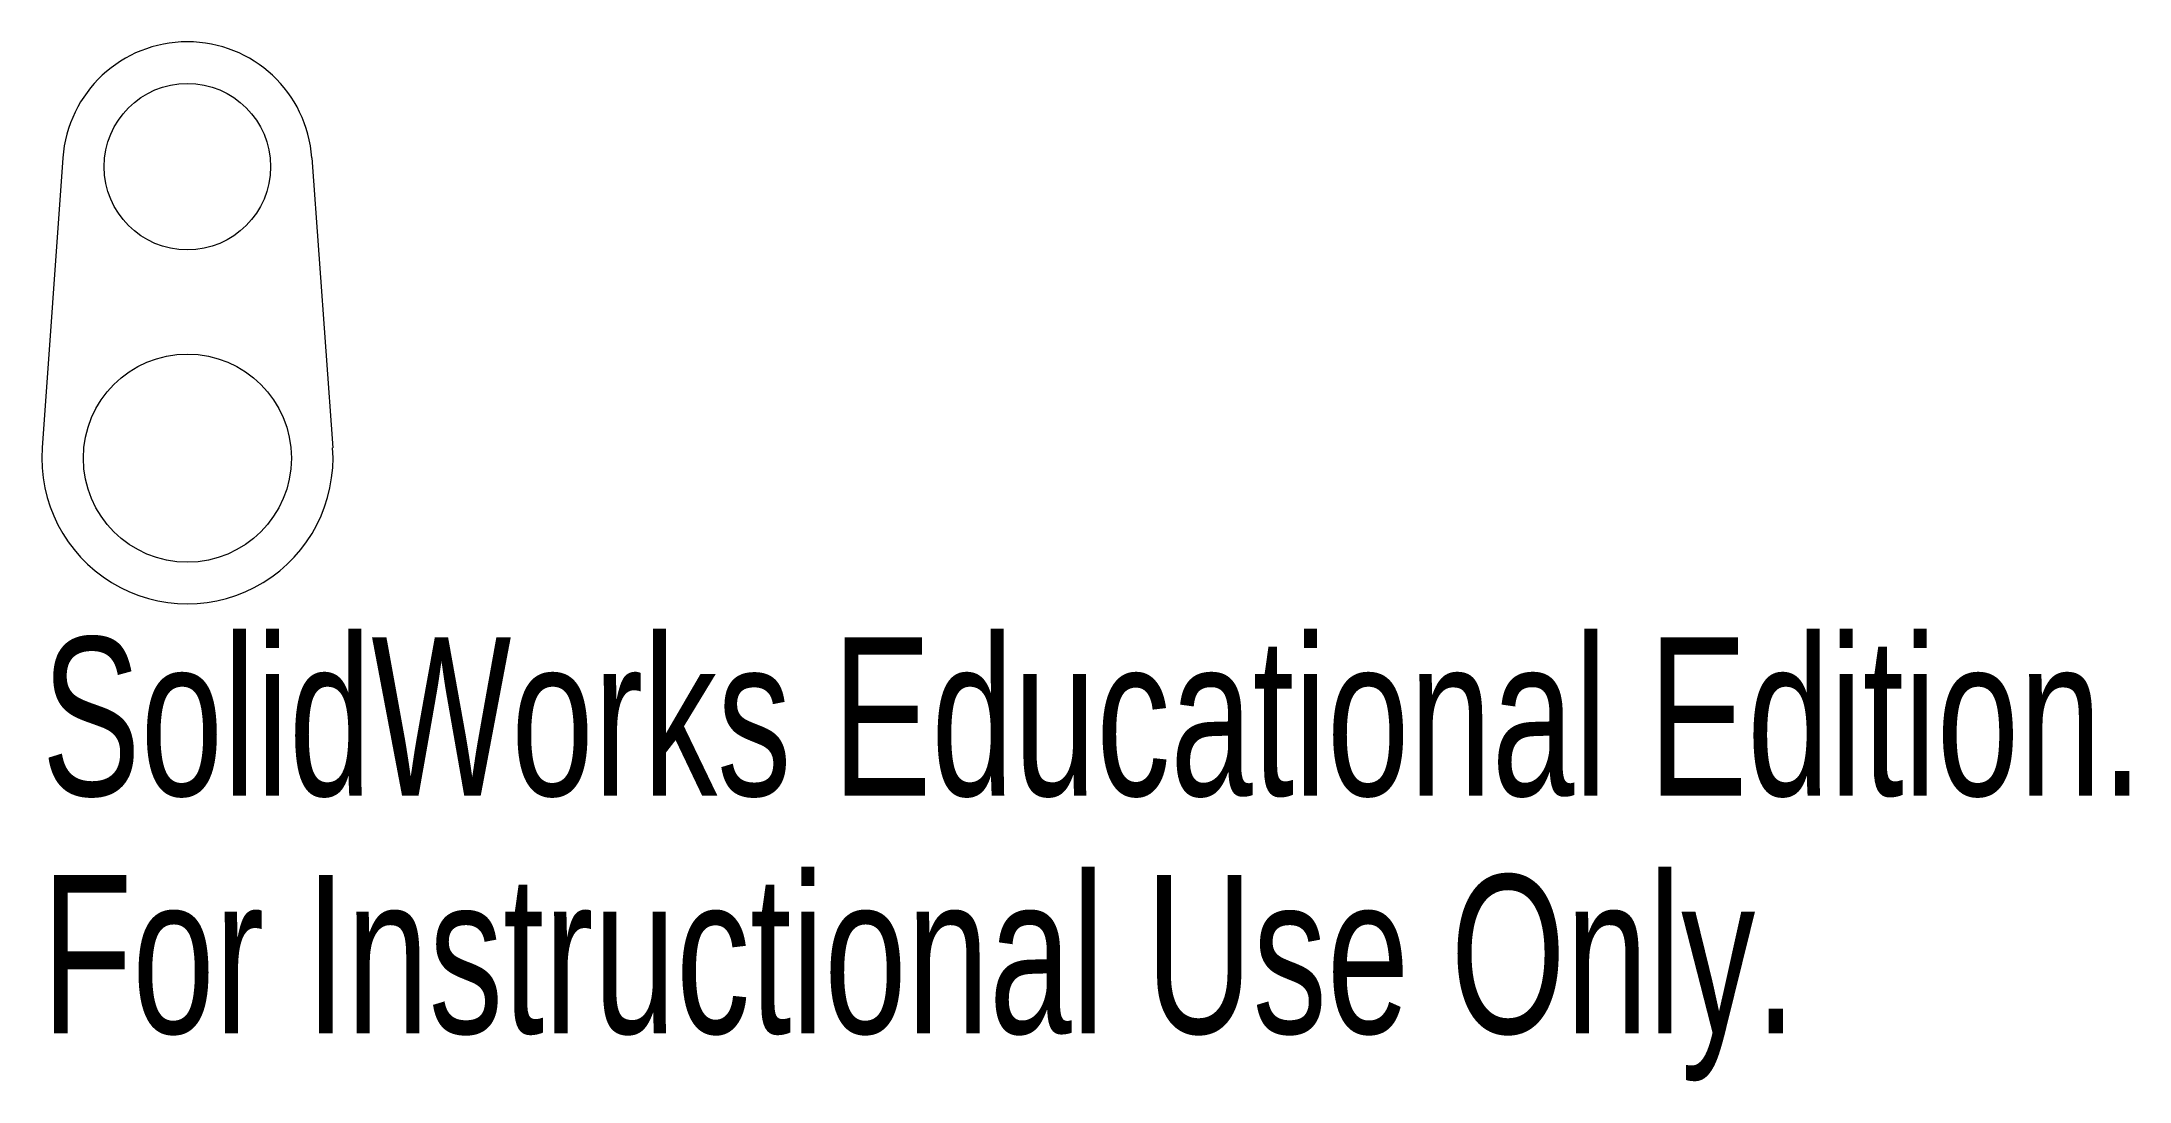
# Model space of a CAD drawing. Header units: inches. Extents: x -0.17 to 2.33, y -0.75 to 0.5.
import ezdxf

# ---------------------------------------------------------------- set-up
doc = ezdxf.new("R2010")
doc.units = ezdxf.units.IN
doc.header["$MEASUREMENT"] = 0
doc.styles.add('SLDTEXTSTYLE0', font='TXT', dxfattribs={"width": 0.7})

msp = doc.modelspace()

# ---------------------------------------------------------------- linework, layer by layer
at = {"color": 7, "linetype": 'Continuous', "lineweight": 15}
for p, q in [((-0.1496, 0.3607), (-0.1746, 0.0125)), ((0.1496, 0.3607), (0.1746, 0.0125))]:
    msp.add_line(p, q, dxfattribs=at)
for centre, radius in [((0, 0.35), 0.1), ((0, 0), 0.125)]:
    msp.add_circle(centre, radius, dxfattribs=at)
for centre, radius, start, end in [((0, 0.35), 0.15, 4.096, 175.904), ((0, 0), 0.175, 175.904, 4.096)]:
    msp.add_arc(centre, radius, start, end, dxfattribs=at)

# ---------------------------------------------------------------- texts
at = {"color": 7, "linetype": 'Continuous', "char_height": 0.1903, "attachment_point": 1, "style": 'SLDTEXTSTYLE0'}
for s, insert in [('SolidWorks Educational Edition.', (-0.175, -0.2151)), ('For Instructional Use Only.', (-0.175, -0.5006))]:
    msp.add_mtext(s, dxfattribs=dict(at, insert=insert))

doc.saveas('drawing.dxf')
